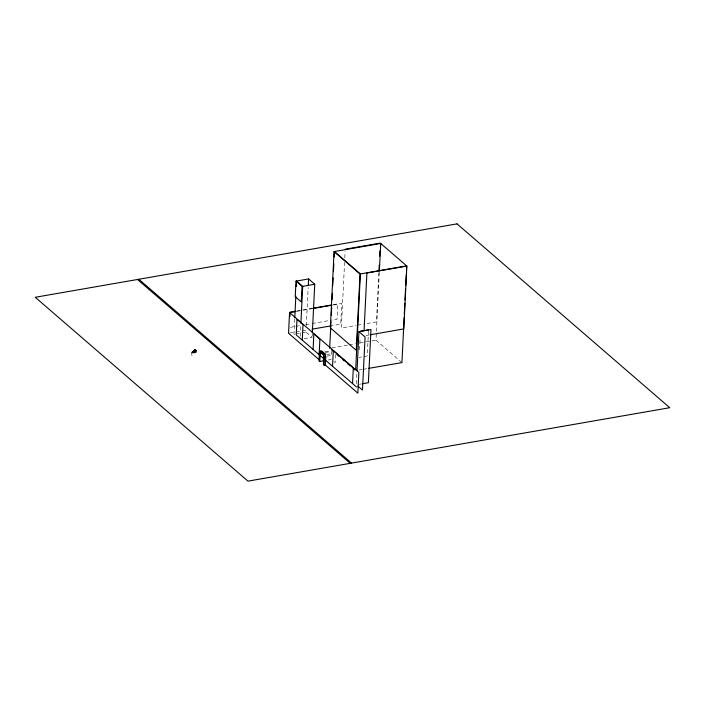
<?xml version="1.0" encoding="UTF-8"?>
<svg xmlns="http://www.w3.org/2000/svg" width="705" height="705" viewBox="0 0 705 705"><rect width="100%" height="100%" fill="white"/><g stroke="black" fill="none" stroke-linecap="round" stroke-linejoin="round"><path stroke-width="0.53" stroke-dasharray="3.52 2.64" d="M191.839 352.271L191.698 355.108L192.289 355.611L193.646 354.254M294.716 318.995L293.967 334.17L295.501 335.501M300.268 336.223L300.797 325.375M304.111 338.779L312.13 337.378L305.996 332.081L306.102 329.914M306.314 325.578L308.173 287.622M312.183 336.294L312.289 334.126M331.597 354.395L331.747 351.372M335.536 354.65L335.139 362.714L333.624 361.409M344.586 262.339L341.37 328.01L356.254 325.419M344.798 257.959L345.115 251.394M356.395 383.714L356.924 372.866M359.541 349.75L360.132 337.765M368.486 330.909L367.261 355.963L359.171 357.373M378.849 272.65L376.444 321.912L363.692 324.133M401.947 362.59L375.994 340.162L379.325 272.033M296.62 311.046L311.777 308.411M333.439 304.639L337.774 303.881L337.025 319.18L330.522 320.317M297.017 311.284L302.339 310.359M303.406 310.165L311.927 308.684M333.218 304.983L341.74 303.494L340.726 324.185L332.205 325.666M290.46 327.287L294.787 326.538M295.871 326.344L301.291 325.402M305.618 324.652L311.037 323.71M312.112 323.516L329.446 320.502M289.614 333.077L294.937 332.152M296.003 331.967L301.326 331.042M302.392 330.856L307.715 329.931M295.977 333.826L300.982 332.954M301.987 332.778L305.996 332.081M357.312 325.234L362.626 324.318M365.983 335.51L369.217 334.945M331.852 347.847L347.997 345.036M349.081 344.851L355.54 343.723M359.841 342.974L375.994 340.162M324.793 351.795L330.107 350.87M325.375 352.482L330.68 351.557M326.679 354.527L331.993 353.602M327.041 356.122L333.412 355.02M328.169 359.999L331.35 359.444M358.871 370.09L362.106 369.526M363.181 369.341L367.49 368.592M359.347 384.269L361.357 383.925"/><path stroke-width="1.06" d="M195.752 350.508L195.673 352.218L192.43 352.782L191.839 352.271L193.337 352.007M194.642 349.715L192.8 351.945L193.69 352.72L195.823 352.341L195.919 350.411L194.642 349.715L195.919 350.411M195.029 349.645L192.8 351.945M195.435 352.412L195.532 350.482M295.95 311.469L289.561 312.579L288.548 333.262L319.471 359.982M289.914 316.554L290.125 312.183L295.536 311.24M294.769 317.911L295.827 296.223M296.303 286.459L296.567 281.039L308.596 278.951L314.73 284.247L312.341 333.042M300.903 323.207L302.701 286.345L296.567 281.039M302.269 340.101L303.027 324.564L296.99 319.347L296.223 334.884L323.868 358.766M308.279 285.454L308.596 278.951M313.099 349.46L313.857 333.923L319.894 339.184L319.136 354.677M289.561 312.579L358.863 372.478L357.858 393.161L325.384 365.093L325.772 357.021L325.058 353.831L321.639 350.879L320.378 351.099L319.418 352.835L319.021 360.907L319.673 361.471L323.921 360.731M319.673 361.471L320.546 352.535L323.498 355.082L323.463 364.749L325.384 365.093M324.115 365.313L324.512 357.241L323.789 354.051L320.378 351.099M329.693 348.226L330.989 321.85M331.306 315.258L331.685 307.565M332.055 299.872L332.381 293.28M332.76 285.587L333.13 277.902M333.456 271.302L333.835 263.617M334.152 257.017L334.426 251.526L380.726 243.463L406.67 265.891L406.459 270.288M332.54 366.265L333.298 350.773L353.302 368.063L352.544 383.555M355.699 369.552L360.37 273.954L334.426 251.526M357.03 370.698L358.942 331.667L370.971 329.57L368.371 382.7L362.352 383.749M364.088 330.469L366.9 273.002L406.856 266.049L403.78 328.935L370.301 334.76M378.964 270.464L379.228 264.992M379.66 256.232L379.924 250.76M379.378 270.94L380.726 243.463M404.15 317.541L401.947 362.59L368.565 368.398M404.309 314.245L404.846 303.256M405.005 299.96L405.542 288.971M405.71 285.666L406.247 274.686M193.928 352.518L195.911 350.641L194.624 349.944L195.514 350.711M195.911 350.641L194.078 352.65L193.188 351.883M345.221 249.2L380.295 243.093M360.37 273.954L406.67 265.891M302.701 286.345L314.73 284.247M312.861 308.217L331.271 305.018M312.985 308.499L332.152 305.168M311.98 329.182L331.147 325.851M360.449 331.227L368.539 329.817M319.418 352.835L320.678 352.623M320.07 353.408L322.194 353.038M323.789 354.051L325.058 353.831M324.512 357.241L325.772 357.021M358.942 331.667L365.075 336.964L362.476 390.094L357.876 386.12M331.315 349.627L333.747 351.733M336.99 354.536L339.422 356.633M342.665 359.435L344.287 360.837M347.53 363.639L349.971 365.745M353.214 368.548L354.835 369.949M325.446 360.132L356.536 387.01M138.832 279.259L351.548 463.106M137.51 279.488L350.226 463.335M296.003 281.136L295.236 296.673L301.282 301.89L302.04 286.362L296.003 281.136M334.064 251.588L330.337 327.913L356.281 350.341L360.017 274.016L334.064 251.588M457.034 223.864L35.25 297.29L247.966 481.136L669.75 407.71L457.034 223.864"/></g></svg>
